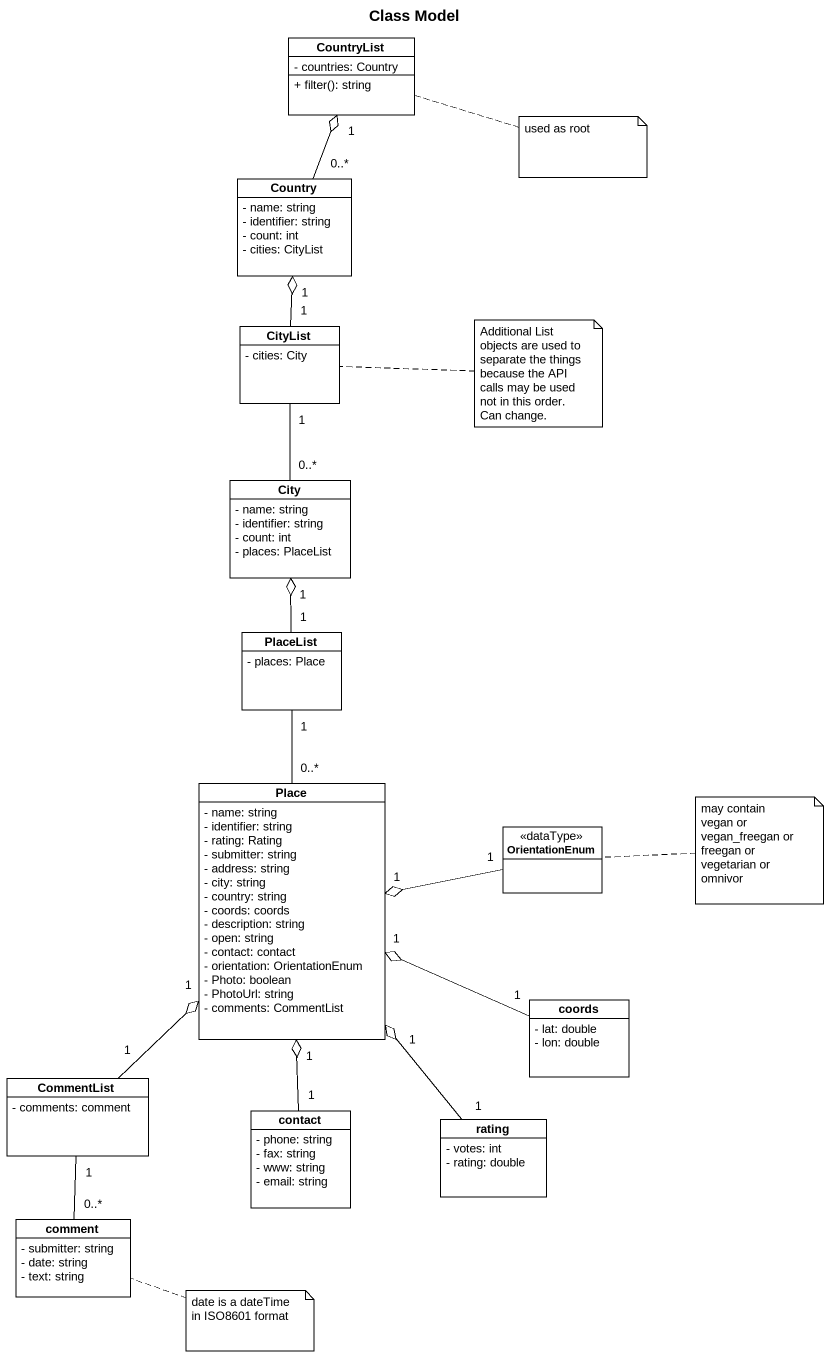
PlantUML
@startuml
title Class Model
hide circle
hide empty members
skinparam classAttributeIconSize 0
class CountryList {
  - countries: Country
  + filter(): string
}
class Country {
  - name: string
  - identifier: string
  - count: int
  - cities: CityList
}
class CityList {
  - cities: City
}
class City {
  - name: string
  - identifier: string
  - count: int
  - places: PlaceList
}
class PlaceList {
  - places: Place
}
class Place {
  - name: string
  - identifier: string
  - rating: Rating
  - submitter: string
  - address: string
  - city: string
  - country: string
  - coords: coords
  - description: string
  - open: string
  - contact: contact
  - orientation: OrientationEnum
  - Photo: boolean
  - PhotoUrl: string
  - comments: CommentList
}
class OrientationEnum <<dataType>>
class coords {
  - lat: double
  - lon: double
}
class CommentList {
  - comments: comment
}
class contact {
  - phone: string
  - fax: string
  - www: string
  - email: string
}
class rating {
  - votes: int
  - rating: double
}
class comment {
  - submitter: string
  - date: string
  - text: string
}
Country "0..*" -up-o "1" CountryList
CityList "1" -up-o "1" Country
CityList "1" -- "0..*" City
PlaceList "1" -up-o "1" City
PlaceList "1" -- "0..*" Place
OrientationEnum "1" -left-o "1" Place
coords "1" -left-o "1" Place
CommentList "1" -up-o "1" Place
contact "1" -up-o "1" Place
rating "1" -up-o "1" Place
comment "0..*" -up- "1" CommentList
note right of CountryList : used as root
note right of CityList : Additional List objects are used to separate the things because the API calls may be used not in this order. Can change.
note right of OrientationEnum
  may contain
  vegan or
  vegan_freegan or
  freegan or
  vegetarian or
  omnivor
end note
note right of comment : date is a dateTime in ISO8601 format
@enduml
